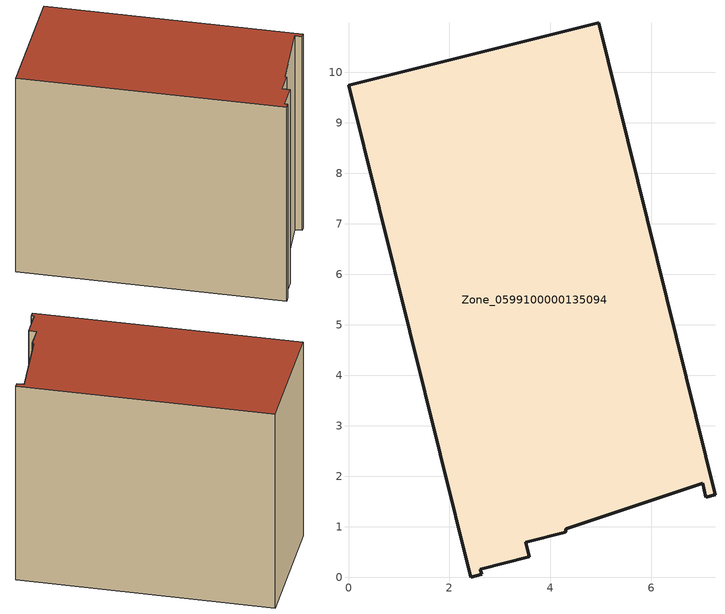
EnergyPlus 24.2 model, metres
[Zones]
Zone_0599100000135094
 floor ground (C_G): 7.01,1.86 4.31,0.96 4.29,0.89 3.51,0.69 3.58,0.4 2.61,0.16 2.64,0.06 2.42,0 0,9.74 4.96,10.98 7.26,1.63 7.08,1.59 z0
 wall outside (C_F): 2.42,0 2.64,0.06 2.61,0.16 3.58,0.4 3.51,0.69 4.29,0.89 4.31,0.96 7.01,1.86 7.08,1.59 7.26,1.63 4.96,10.98 0,9.74 2.42,0 z0:8.25
 roof outside (C_R): 4.31,0.96 7.01,1.86 7.08,1.59 7.26,1.63 4.96,10.98 0,9.74 2.42,0 2.64,0.06 2.61,0.16 3.58,0.4 3.51,0.69 4.29,0.89 z8.25
[BUILDING]
Pand.0599100000135094: North Axis=0; Terrain=City; Loads Convergence Tolerance Value=0.04; Temperature Convergence Tolerance Value=0.4; Solar Distribution=FullExterior; Maximum Number of Warmup Days=25; Minimum Number of Warmup Days=1
[Site:Location]
Rotterdam.The.Hague.AP_ZH_NLD Design_Conditions: Latitude=51.96; Longitude=4.45; Time Zone=1; Elevation=-4.5
[SITE:GROUNDTEMPERATURE:BUILDINGSURFACE]
18, 18, 18, 18, 18, 18, 18, 18, 18, 18, 18, 18
[MATERIAL] Thermal Absorptance=0.9; Solar Absorptance=0.7; Visible Absorptance=0.7
Name | Roughness | Thickness | Conductivity | Density | Specific Heat
G.TI.1975-1991 | MediumSmooth | 0.15 | 0.288461 | 540 | 1210
F.TI.1975-1991 | Rough | 0.3 | 0.230769 | 1920 | 840
R.TI.1975-1991 | MediumRough | 0.2 | 0.153846 | 1500 | 1000
[CONSTRUCTION]
C_G: G.TI.1975-1991
C_F: F.TI.1975-1991
C_R: R.TI.1975-1991
[ZONE]
Zone_0599100000135094: Type=1; Multiplier=1; Ceiling Height=Autocalculate; Volume=Autocalculate; Floor Area=autocalculate; Part of Total Floor Area=Yes
[ZONEINFILTRATION:DESIGNFLOWRATE]
Infil_Zone_0599100000135094: Zone or ZoneList or Space or SpaceList=Zone_0599100000135094; Schedule=AlwaysOn; Design Flow Rate Calculation Method=Flow/Area; Flow Rate per Floor Area=0.003; Constant Term Coefficient=1; Temperature Term Coefficient=0; Velocity Term Coefficient=0; Velocity Squared Term Coefficient=0
[HVACTEMPLATE:ZONE:IDEALLOADSAIRSYSTEM]
Zone_0599100000135094: Maximum Heating Supply Air Temperature=50; Minimum Cooling Supply Air Temperature=13; Maximum Heating Supply Air Humidity Ratio=0.0156; Minimum Cooling Supply Air Humidity Ratio=0.0077; Heating Limit=NoLimit; Cooling Limit=NoLimit; Dehumidification Control Type=ConstantSensibleHeatRatio; Cooling Sensible Heat Ratio=0.7; Dehumidification Setpoint=60; Humidification Control Type=None; Humidification Setpoint=30; Outdoor Air Method=None; Outdoor Air Flow Rate per Person=0.00944; Outdoor Air Flow Rate per Zone Floor Area=0; Outdoor Air Flow Rate per Zone=0; Demand Controlled Ventilation Type=None; Outdoor Air Economizer Type=NoEconomizer; Heat Recovery Type=None; Sensible Heat Recovery Effectiveness=0.7; Latent Heat Recovery Effectiveness=0.65
[ZONECONTROL:THERMOSTAT]
ThermostatControl_Zone_0599100000135094: Zone or ZoneList=Zone_0599100000135094; Control Type Schedule=DualSetpointControlType; Control 1=Thermostat_Zone_0599100000135094; Temperature Difference Between Cutout And Setpoint=0
[THERMOSTATSETPOINT:DUALSETPOINT]
Thermostat_Zone_0599100000135094: Heating Setpoint Temperature Schedule=HeatingSetpoint_Zone_0599100000135094; Cooling Setpoint Temperature Schedule=CoolingSetpoint_Zone_0599100000135094
[SCHEDULE:COMPACT]
HeatingSetpoint_Zone_0599100000135094: Through: 12/31, For: AllDays, Until: 24:00, 21
CoolingSetpoint_Zone_0599100000135094: Through: 12/31, For: AllDays, Until: 24:00, 24
DualSetpointControlType: Through: 12/31, For: AllDays, Until: 24:00, 4
AlwaysOn: Through: 12/31, For: AllDays, Until: 24:00, 1
